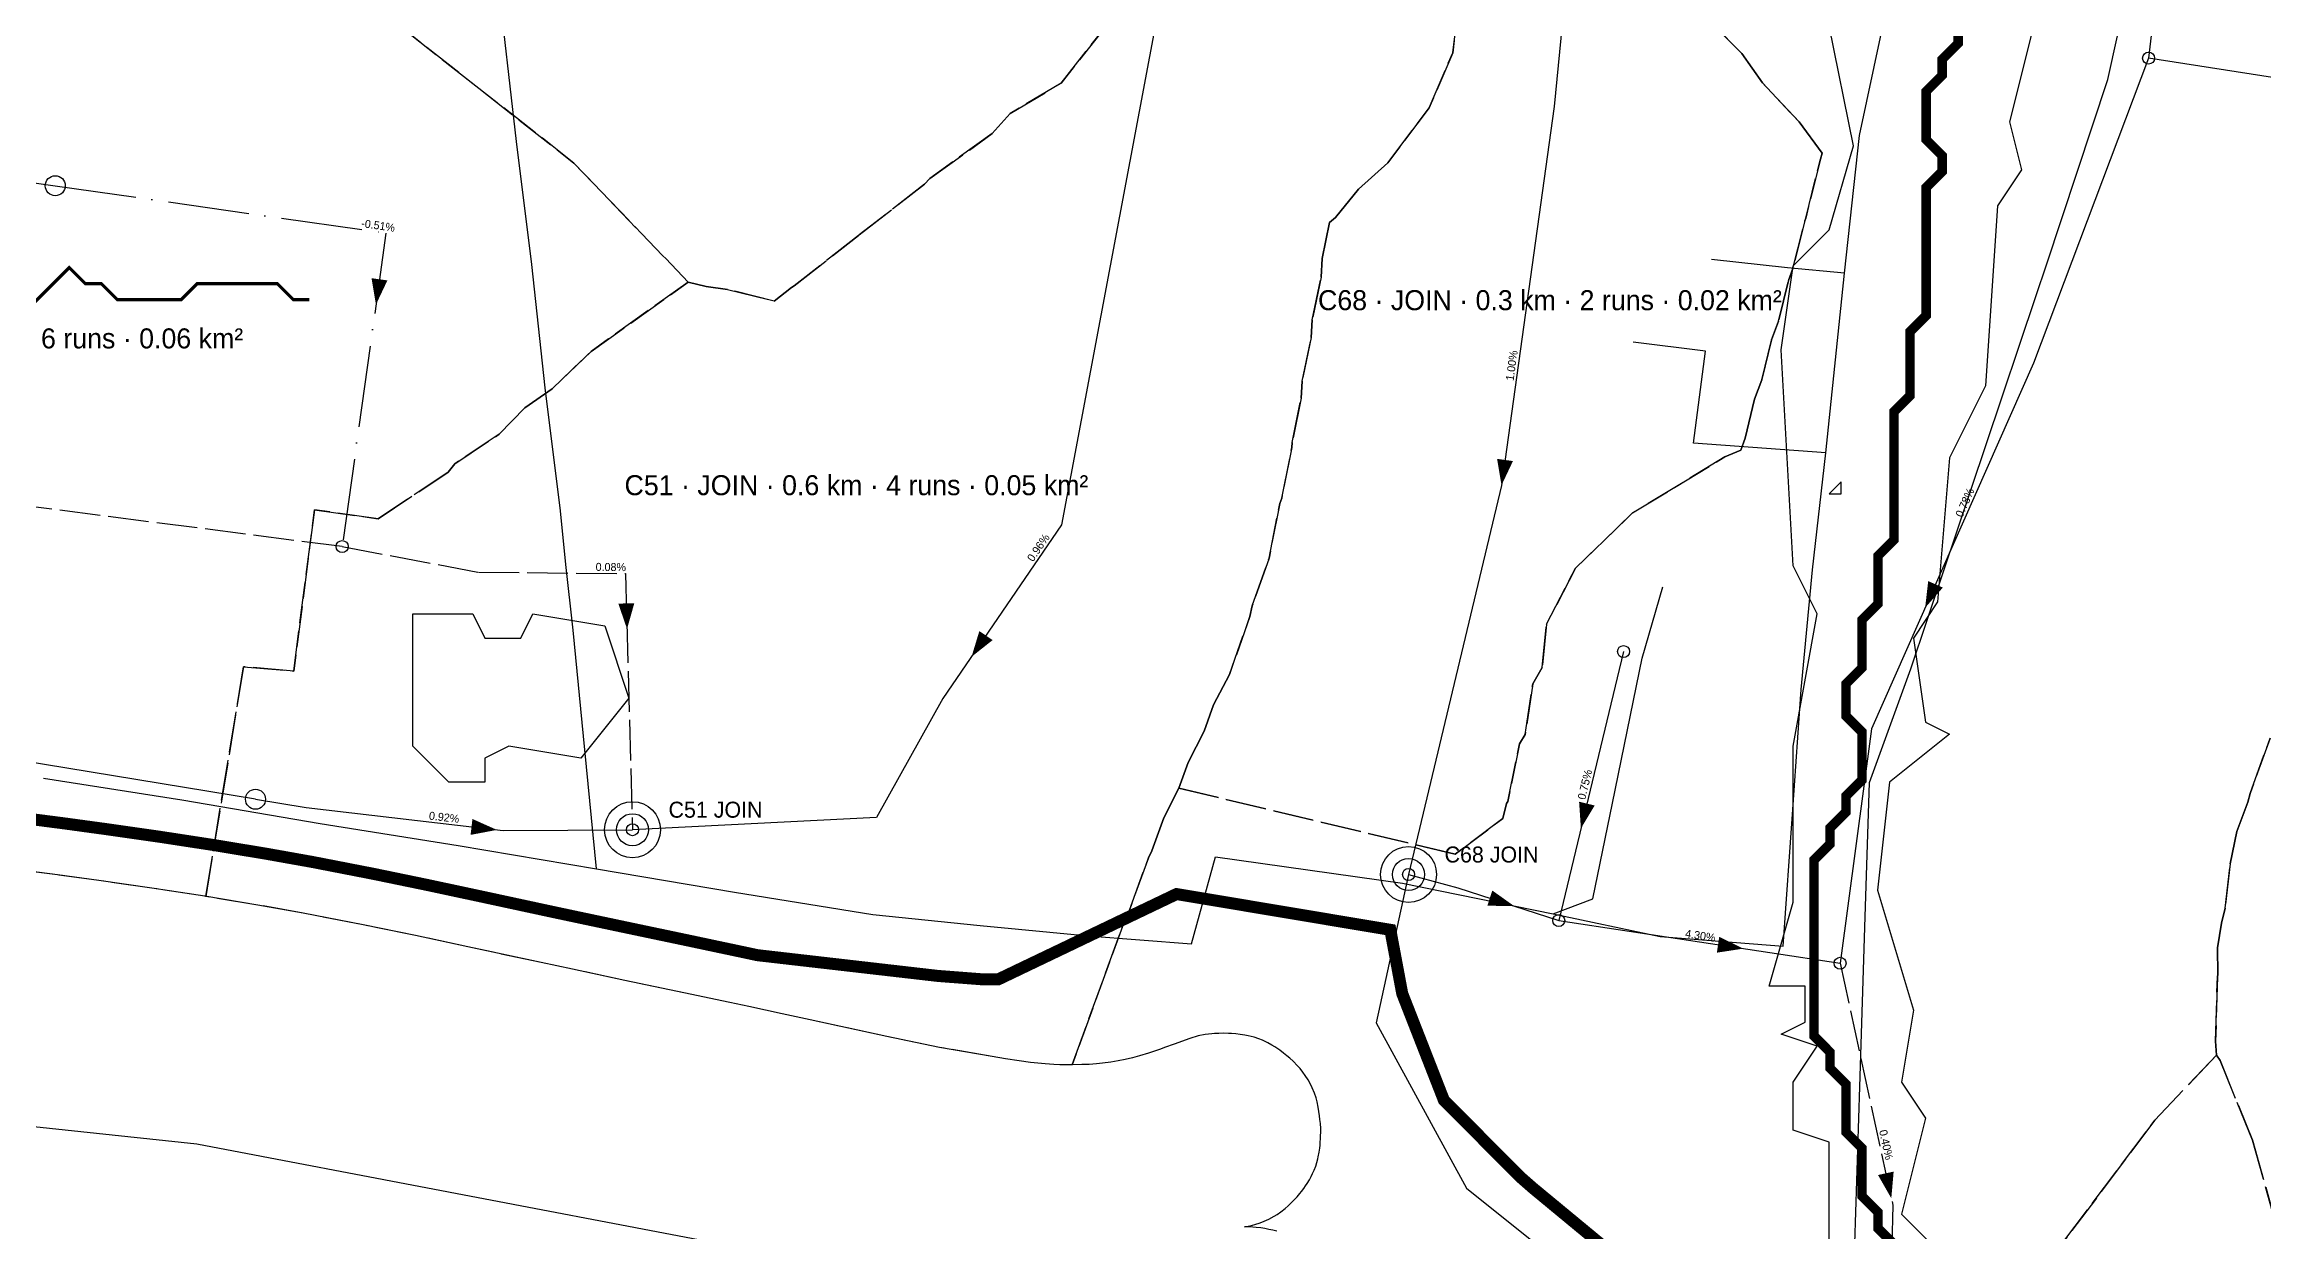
# Model space of a CAD drawing. Header units: metres. Extents: x 442821 to 452274, y 2561971 to 2571293.
# Drawn here: x 450114 to 450668, y 2567504 to 2567800 of the extents above; entities that cross this region are included whole.
import ezdxf
from ezdxf.enums import TextEntityAlignment as Align

# ---------------------------------------------------------------- set-up
doc = ezdxf.new("R2010")
doc.units = ezdxf.units.M
doc.header["$LTSCALE"] = 8
doc.linetypes.add('DASHDOT', pattern=[3.556, 2.54, -0.508, 0, -0.508])
doc.linetypes.add('DASHED', pattern=[1.524, 1.27, -0.254])
for name, color, linetype in [('A_ARROWS', 7, 'Continuous'), ('A_BUILT_2006', 252, 'Continuous'), ('A_CATCH_LABEL', 7, 'Continuous'), ('A_CATCHMENTS', 7, 'Continuous'), ('A_ENVELOPE', 3, 'Continuous'), ('A_GRADIENT', 8, 'Continuous'), ('A_JUNCTIONS', 8, 'Continuous'), ('A_MAIN_PIPE', 5, 'Continuous'), ('A_OUTLET_LABEL', 7, 'Continuous'), ('A_OUTLETS', 7, 'Continuous'), ('A_RUNS', 7, 'Continuous'), ('A_STREAMS', 5, 'Continuous'), ('A_WADI', 4, 'Continuous')]:
    doc.layers.add(name, color=color, linetype=linetype)

msp = doc.modelspace()

# ---------------------------------------------------------------- linework, layer by layer
at = {"layer": 'A_ARROWS', "color": 2}
for points in [[(450196.56, 2567735.32), (450195.46, 2567741.93), (450199.43, 2567741.38)], [(450583.75, 2567659.57), (450584.51, 2567666.23), (450588.17, 2567664.61)], [(450497.71, 2567604.4), (450497.26, 2567611.09), (450501.15, 2567610.15)], [(450481.03, 2567585.02), (450474.33, 2567585.1), (450475.57, 2567588.9)], [(450538.32, 2567574.38), (450531.69, 2567573.37), (450532.29, 2567577.32)], [(450575.29, 2567511.98), (450571.97, 2567517.8), (450575.88, 2567518.65)]]:
    msp.add_solid(points, dxfattribs=at)
at = {"layer": 'A_ARROWS', "color": 4}
msp.add_solid([(450477.87, 2567690.17), (450476.77, 2567696.78), (450480.73, 2567696.23)], dxfattribs=at)
at = {"layer": 'A_ARROWS', "color": 3}
for points in [[(450259.32, 2567654.26), (450257.14, 2567660.6), (450261.14, 2567660.71)], [(450345.42, 2567647.32), (450347.37, 2567653.74), (450350.68, 2567651.48)], [(450226.81, 2567604.05), (450220.22, 2567602.81), (450220.68, 2567606.78)]]:
    msp.add_solid(points, dxfattribs=at)
at = {"layer": 'A_BUILT_2006', "color": 252}
for points in [[(450629.43, 2567791.63), (450639.43, 2567836.82)], [(450567.33, 2567777.62), (450574.65, 2567812)], [(450231.7, 2567776.08), (450228.54, 2567803.78)], [(450614.05, 2567745.25), (450629.43, 2567791.63)], [(450563.62, 2567743.16), (450567.33, 2567777.62)], [(450235.53, 2567745.35), (450231.7, 2567776.08)], [(450238.89, 2567714.5), (450235.53, 2567745.35)], [(450549.31, 2567744.55), (450530.33, 2567746.64)], [(450563.62, 2567743.16), (450549.31, 2567744.55)], [(450598.92, 2567700.09), (450611.52, 2567737.63), (450614.05, 2567745.25)], [(450558.96, 2567698.29), (450563.62, 2567743.16)], [(448332.26, 2567295.53), (448412.16, 2567436.64), (448449.86, 2567533.08), (448423.25, 2567661.27), (448638.89, 2567714.37), (448758.53, 2567734.52), (448909.88, 2567734.52), (449242.47, 2567681.75), (449797.56, 2567563.21), (450151.84, 2567525.63), (450277.59, 2567501.59), (450351.46, 2567477.13), (450410.56, 2567500.21), (450555.37, 2567467.62), (450565.02, 2567465.34)], [(450528.87, 2567723.69), (450510.81, 2567725.91)], [(450525.82, 2567700.67), (450528.87, 2567723.69)], [(450242.68, 2567683.76), (450238.89, 2567714.5)], [(450558.96, 2567698.29), (450525.82, 2567700.67)], [(450588.34, 2567668.59), (450598.92, 2567700.09)], [(450555.58, 2567669.02), (450558.96, 2567698.29)], [(450245.82, 2567653.93), (450244.04, 2567670.4), (450242.68, 2567683.76)], [(450552.74, 2567639.11), (450555.58, 2567669.02)], [(450580.2, 2567644.33), (450588.34, 2567668.59)], [(450513.02, 2567646.95), (450518.18, 2567664.83)], [(450248.76, 2567624.07), (450245.82, 2567653.93)], [(450505.6, 2567610.77), (450513.02, 2567646.95)], [(450569.85, 2567615.93), (450580.2, 2567644.33)], [(450550.71, 2567609.16), (450552.74, 2567639.11)], [(450251.65, 2567594.3), (450248.76, 2567624.07)], [(450113.47, 2567616.99), (450148.08, 2567611.54)], [(450568.77, 2567582.35), (450569.85, 2567615.93)], [(450148.08, 2567611.54), (450182.59, 2567605.66)], [(450500.66, 2567586.85), (450505.6, 2567610.77)], [(450182.59, 2567605.66), (450217.14, 2567600.12)], [(450548.24, 2567574.99), (450550.71, 2567609.16)], [(450217.14, 2567600.12), (450251.65, 2567594.3)], [(450251.65, 2567594.3), (450286.17, 2567588.47)], [(450400.37, 2567575.59), (450406.37, 2567597.31)], [(450406.37, 2567597.31), (450453.15, 2567590.74)], [(450286.17, 2567588.47), (450320.77, 2567582.87)], [(450453.15, 2567590.74), (450490.76, 2567583.09)], [(450320.77, 2567582.87), (450347.58, 2567580.17)], [(450490.76, 2567583.09), (450500.66, 2567586.85)], [(450490.76, 2567583.09), (450517.51, 2567577.44)], [(450347.58, 2567580.17), (450374.56, 2567577.56)], [(450374.56, 2567577.56), (450400.37, 2567575.59)], [(450517.51, 2567577.44), (450548.24, 2567574.99)], [(450567.41, 2567539.8), (450568.77, 2567582.35)], [(450566.16, 2567500.71), (450567.41, 2567539.8)]]:
    msp.add_lwpolyline(points, dxfattribs=at)
at = {"layer": 'A_CATCHMENTS', "color": 3, "linetype": 'DASHED'}
for points in [[(450467.55, 2567813.43), (450465.67, 2567798.25), (450459.78, 2567784.47), (450449.42, 2567770.75), (450442.09, 2567764.16), (450436.36, 2567757.12), (450434.92, 2567755.82), (450433.03, 2567746.85), (450432.76, 2567742.18), (450430.54, 2567731.53), (450430.29, 2567727.08), (450428.05, 2567716.2), (450427.81, 2567711.98), (450425.55, 2567700.87), (450425.49, 2567699.64), (450422.94, 2567686.95), (450422.48, 2567685.65), (450419.77, 2567671.98), (450415.53, 2567660.04), (450415, 2567657.4), (450409.85, 2567642.9), (450405.9, 2567635.3), (450403.54, 2567628.69), (450399.52, 2567620.86), (450397.23, 2567614.47), (450393.47, 2567607.06), (450390.51, 2567598.84), (450389.63, 2567597.09), (450384.86, 2567583.96), (450384.08, 2567582.41), (450370.55, 2567545.34), (450370.51, 2567545.34), (450369.31, 2567545.34), (450367.48, 2567545.35), (450366.01, 2567545.41), (450363.82, 2567545.55), (450362, 2567545.72), (450360.17, 2567545.91), (450357.29, 2567546.34), (450353.94, 2567546.86), (450350.61, 2567547.39), (450337.38, 2567549.71), (450324.26, 2567552.39), (450305.11, 2567556.59), (450298.09, 2567558.12), (450289.8, 2567559.9), (450285, 2567560.93), (450271.9, 2567563.69), (450258.8, 2567566.45), (450245.71, 2567569.21), (450237.82, 2567570.89), (450219.54, 2567574.83), (450206.45, 2567577.63), (450193.34, 2567580.34), (450178.34, 2567583.25), (450167.03, 2567585.27), (450154.05, 2567587.42), (450163.47, 2567644.83), (450163.47, 2567644.83), (450176.02, 2567643.73), (450181.2, 2567684.04), (450197.09, 2567681.82), (450214.59, 2567693.45), (450216.26, 2567695.56), (450227.34, 2567702.92), (450233.74, 2567709.54), (450240.64, 2567714.3), (450250.34, 2567723.64), (450274.57, 2567740.9), (450279.08, 2567739.89), (450284.46, 2567739.11), (450296.13, 2567736.2), (450300.41, 2567739.57), (450301.08, 2567739.99), (450317.13, 2567752.59), (450317.37, 2567752.74), (450333.69, 2567765.47), (450334.97, 2567766.85), (450350.61, 2567778.1), (450355.06, 2567783.08), (450367.78, 2567790.68), (450378.67, 2567804.43)], [(450671.57, 2567505.05), (450665.57, 2567526.48), (450657.44, 2567546.45), (450656.53, 2567547.76), (450656.33, 2567551.27), (450656.8, 2567567.32), (450656.87, 2567567.91), (450656.82, 2567574.57), (450657.79, 2567580.72), (450658.7, 2567584.51), (450660.01, 2567595.59), (450661.63, 2567603.64), (450664.39, 2567611.02), (450664.97, 2567613.15), (450669.98, 2567626.96)]]:
    msp.add_lwpolyline(points, dxfattribs=at)
at = {"layer": 'A_CATCHMENTS', "color": 4, "linetype": 'DASHED'}
msp.add_lwpolyline([(450528.6, 2567807.5), (450537.91, 2567798.11), (450543.07, 2567790.73), (450552.3, 2567780.98), (450557.98, 2567773.21), (450557.6, 2567771.72), (450557.59, 2567771.64), (450553.92, 2567756.96), (450553.65, 2567756.23), (450550.71, 2567744.35), (450549.59, 2567741.36), (450547.09, 2567731.17), (450545.34, 2567726.51), (450542.94, 2567716.56), (450541.09, 2567711.66), (450538.79, 2567701.96), (450537.66, 2567698.98), (450533.65, 2567697.25), (450510.65, 2567683.26), (450496.34, 2567669.43), (450489.08, 2567655.44), (450488.05, 2567644.63), (450485.66, 2567640.53), (450483.81, 2567627.86), (450482.35, 2567625.59), (450479.48, 2567611.13), (450479.13, 2567610.64), (450478.2, 2567606.94), (450466.31, 2567597.97), (450397.23, 2567614.47), (450399.52, 2567620.86), (450403.54, 2567628.69), (450405.9, 2567635.3), (450409.85, 2567642.9), (450415, 2567657.4), (450415.53, 2567660.04), (450415.53, 2567660.04), (450419.77, 2567671.98), (450422.48, 2567685.65), (450422.94, 2567686.95), (450425.49, 2567699.64), (450425.55, 2567700.87), (450427.81, 2567711.98), (450428.05, 2567716.2), (450430.29, 2567727.08), (450430.54, 2567731.53), (450432.76, 2567742.18), (450433.03, 2567746.85), (450434.92, 2567755.82), (450436.36, 2567757.12), (450442.09, 2567764.16), (450449.42, 2567770.75), (450459.78, 2567784.47), (450465.67, 2567798.25), (450467.55, 2567813.43)], dxfattribs=at)
at = {"layer": 'A_CATCHMENTS', "color": 1, "linetype": 'DASHED'}
for points in [[(450378.67, 2567804.43), (450367.78, 2567790.68), (450355.06, 2567783.08), (450350.61, 2567778.1), (450334.97, 2567766.85), (450333.69, 2567765.47), (450317.37, 2567752.74), (450317.13, 2567752.59), (450301.08, 2567739.99), (450300.41, 2567739.57), (450296.13, 2567736.2), (450284.46, 2567739.11), (450279.08, 2567739.89), (450274.57, 2567740.9), (450269.01, 2567746.85), (450268.25, 2567747.5), (450246.06, 2567770.7), (450203.51, 2567804.14)], [(450679.46, 2567420.45), (450647.69, 2567376.62), (450646.17, 2567377.52), (450638.19, 2567382.3), (450630.21, 2567387.11), (450622.25, 2567391.93), (450614.29, 2567396.75), (450608.27, 2567400.38), (450601.06, 2567404.72), (450598.34, 2567406.36), (450591.44, 2567410.5), (450624.99, 2567458.01), (450624.99, 2567458.01), (450618.55, 2567475.05), (450617.7, 2567499.99), (450618.18, 2567500.95), (450641.19, 2567531.54), (450656.53, 2567547.76), (450657.44, 2567546.45), (450665.57, 2567526.48), (450671.57, 2567505.05)]]:
    msp.add_lwpolyline(points, dxfattribs=at)
at = {"layer": 'A_CATCHMENTS', "color": 2, "linetype": 'DASHED'}
for points in [[(450421.76, 2567503.75), (450420.76, 2567503.98), (450419.76, 2567504.2), (450418.75, 2567504.41), (450417.75, 2567504.58), (450416.56, 2567504.72), (450415.72, 2567504.78), (450414.7, 2567504.82), (450413.67, 2567504.84), (450415.04, 2567505.1), (450416.23, 2567505.4), (450417.57, 2567505.83), (450418.59, 2567506.23), (450419.71, 2567506.75), (450421.03, 2567507.48), (450421.77, 2567507.94), (450422.72, 2567508.59), (450423.8, 2567509.41), (450424.52, 2567510.09), (450425.06, 2567510.61), (450425.62, 2567511.16), (450426.19, 2567511.74), (450426.77, 2567512.36), (450427.45, 2567513.15), (450427.9, 2567513.71), (450428.43, 2567514.41), (450428.92, 2567515.12), (450429.28, 2567515.67), (450429.85, 2567516.61), (450430.28, 2567517.39), (450430.67, 2567518.17), (450431.07, 2567519.05), (450431.43, 2567519.98), (450431.74, 2567520.97), (450431.96, 2567521.87), (450432.07, 2567522.37), (450432.3, 2567523.55), (450432.44, 2567524.55), (450432.52, 2567525.3), (450432.59, 2567526.12), (450432.63, 2567526.8), (450432.67, 2567527.71), (450432.69, 2567528.46), (450432.71, 2567529.42), (450432.61, 2567530.66), (450432.5, 2567531.68), (450432.39, 2567532.59), (450432.25, 2567533.65), (450432.08, 2567534.75), (450431.8, 2567536.1), (450431.52, 2567537.11), (450431.12, 2567538.29), (450430.59, 2567539.56), (450430.11, 2567540.54), (450429.52, 2567541.57), (450428.8, 2567542.7), (450428.23, 2567543.51), (450427.51, 2567544.44), (450426.91, 2567545.12), (450425.81, 2567546.23), (450424.96, 2567546.98), (450424.25, 2567547.58), (450423.38, 2567548.29), (450422.5, 2567548.97), (450421.22, 2567549.86), (450420.51, 2567550.29), (450419.44, 2567550.87), (450418.1, 2567551.48), (450417.2, 2567551.83), (450416.04, 2567552.22), (450414.52, 2567552.61), (450413.7, 2567552.77), (450412.58, 2567552.94), (450411.47, 2567553.06), (450410.4, 2567553.14), (450409.6, 2567553.17), (450408.31, 2567553.21), (450407.23, 2567553.2), (450406.16, 2567553.16), (450405.44, 2567553.12), (450403.82, 2567552.94), (450402.09, 2567552.59), (450399.99, 2567551.9), (450396.1, 2567550.52), (450393.68, 2567549.66), (450392.65, 2567549.29), (450390.93, 2567548.67), (450389.63, 2567548.24), (450387.43, 2567547.58), (450385.66, 2567547.12), (450383.83, 2567546.69), (450382.08, 2567546.33), (450380.27, 2567546.01), (450378.17, 2567545.73), (450376.64, 2567545.58), (450374.81, 2567545.46), (450372.98, 2567545.38), (450370.55, 2567545.34), (450384.08, 2567582.41), (450384.08, 2567582.41), (450384.86, 2567583.96), (450389.63, 2567597.09), (450390.51, 2567598.84), (450393.47, 2567607.06), (450397.23, 2567614.47), (450466.31, 2567597.97), (450478.2, 2567606.94), (450479.13, 2567610.64), (450479.48, 2567611.13), (450482.35, 2567625.59), (450483.81, 2567627.86), (450485.66, 2567640.53), (450488.05, 2567644.63), (450489.08, 2567655.44), (450496.34, 2567669.43), (450510.65, 2567683.26), (450533.65, 2567697.25), (450537.66, 2567698.98), (450538.79, 2567701.96), (450541.09, 2567711.66), (450542.94, 2567716.56), (450545.34, 2567726.51), (450547.09, 2567731.17), (450549.59, 2567741.36), (450550.71, 2567744.35), (450553.65, 2567756.23), (450553.92, 2567756.96), (450557.59, 2567771.64), (450557.6, 2567771.72), (450557.98, 2567773.21), (450552.3, 2567780.98), (450543.07, 2567790.73), (450537.91, 2567798.11), (450528.6, 2567807.5)], [(450203.51, 2567804.14), (450246.06, 2567770.7), (450268.25, 2567747.5), (450269.01, 2567746.85), (450274.57, 2567740.9), (450250.34, 2567723.64), (450240.64, 2567714.3), (450233.74, 2567709.54), (450227.34, 2567702.92), (450216.26, 2567695.56), (450214.59, 2567693.45), (450197.09, 2567681.82), (450181.2, 2567684.04), (450176.02, 2567643.73), (450163.47, 2567644.83), (450154.05, 2567587.42), (450153.82, 2567587.46), (450140.59, 2567589.48), (450127.34, 2567591.38), (450117.01, 2567592.78), (450100.79, 2567594.88)], [(450669.98, 2567626.96), (450664.97, 2567613.15), (450664.39, 2567611.02), (450661.63, 2567603.64), (450660.01, 2567595.59), (450658.7, 2567584.51), (450657.79, 2567580.72), (450656.82, 2567574.57), (450656.87, 2567567.91), (450656.8, 2567567.32), (450656.33, 2567551.27), (450656.53, 2567547.76), (450641.19, 2567531.54), (450618.18, 2567500.95)]]:
    msp.add_lwpolyline(points, dxfattribs=at)
at = {"layer": 'A_ENVELOPE', "color": 3}
msp.add_lwpolyline([(450421.76, 2567503.75), (450420.76, 2567503.98), (450419.76, 2567504.2), (450418.75, 2567504.41), (450417.75, 2567504.58), (450416.56, 2567504.72), (450415.72, 2567504.78), (450414.7, 2567504.82), (450413.67, 2567504.84), (450415.04, 2567505.1), (450416.23, 2567505.4), (450417.57, 2567505.83), (450418.59, 2567506.23), (450419.71, 2567506.75), (450421.03, 2567507.48), (450421.77, 2567507.94), (450422.72, 2567508.59), (450423.8, 2567509.41), (450424.52, 2567510.09), (450425.06, 2567510.61), (450425.62, 2567511.16), (450426.19, 2567511.74), (450426.77, 2567512.36), (450427.45, 2567513.15), (450427.9, 2567513.71), (450428.43, 2567514.41), (450428.92, 2567515.12), (450429.28, 2567515.67), (450429.85, 2567516.61), (450430.28, 2567517.39), (450430.67, 2567518.17), (450431.07, 2567519.05), (450431.43, 2567519.98), (450431.74, 2567520.97), (450431.96, 2567521.87), (450432.07, 2567522.37), (450432.3, 2567523.55), (450432.44, 2567524.55), (450432.52, 2567525.3), (450432.59, 2567526.12), (450432.63, 2567526.8), (450432.67, 2567527.71), (450432.69, 2567528.46), (450432.71, 2567529.42), (450432.61, 2567530.66), (450432.5, 2567531.68), (450432.39, 2567532.59), (450432.25, 2567533.65), (450432.08, 2567534.75), (450431.8, 2567536.1), (450431.52, 2567537.11), (450431.12, 2567538.29), (450430.59, 2567539.56), (450430.11, 2567540.54), (450429.52, 2567541.57), (450428.8, 2567542.7), (450428.23, 2567543.51), (450427.51, 2567544.44), (450426.91, 2567545.12), (450425.81, 2567546.23), (450424.96, 2567546.98), (450424.25, 2567547.58), (450423.38, 2567548.29), (450422.5, 2567548.97), (450421.22, 2567549.86), (450420.51, 2567550.29), (450419.44, 2567550.87), (450418.1, 2567551.48), (450417.2, 2567551.83), (450416.04, 2567552.22), (450414.52, 2567552.61), (450413.7, 2567552.77), (450412.58, 2567552.94), (450411.47, 2567553.06), (450410.4, 2567553.14), (450409.6, 2567553.17), (450408.31, 2567553.21), (450407.23, 2567553.2), (450406.16, 2567553.16), (450405.44, 2567553.12), (450403.82, 2567552.94), (450402.09, 2567552.59), (450399.99, 2567551.9), (450396.1, 2567550.52), (450393.68, 2567549.66), (450392.65, 2567549.29), (450390.93, 2567548.67), (450389.63, 2567548.24), (450387.43, 2567547.58), (450385.66, 2567547.12), (450383.83, 2567546.69), (450382.08, 2567546.33), (450380.27, 2567546.01), (450378.17, 2567545.73), (450376.64, 2567545.58), (450374.81, 2567545.46), (450372.98, 2567545.38), (450370.51, 2567545.34), (450369.31, 2567545.34), (450367.48, 2567545.35), (450366.01, 2567545.41), (450363.82, 2567545.55), (450362, 2567545.72), (450360.17, 2567545.91), (450357.29, 2567546.34), (450353.94, 2567546.86), (450350.61, 2567547.39), (450337.38, 2567549.71), (450324.26, 2567552.39), (450305.11, 2567556.59), (450298.09, 2567558.12), (450289.8, 2567559.9), (450285, 2567560.93), (450271.9, 2567563.69), (450258.8, 2567566.45), (450245.71, 2567569.21), (450237.82, 2567570.89), (450219.54, 2567574.83), (450206.45, 2567577.63), (450193.34, 2567580.34), (450178.34, 2567583.25), (450167.03, 2567585.27), (450153.82, 2567587.46), (450140.59, 2567589.48), (450127.34, 2567591.38), (450117.01, 2567592.78), (450100.79, 2567594.88)], dxfattribs=at)
at = {"layer": 'A_JUNCTIONS'}
for centre in [(450639.61, 2567796.93), (450188.12, 2567674.86), (450508.37, 2567648.62), (450260.69, 2567604.1), (450454.64, 2567592.9), (450492.16, 2567581.4), (450562.49, 2567570.71)]:
    msp.add_circle(centre, 1.5, dxfattribs=at)
at = {"layer": 'A_JUNCTIONS', "color": 30}
for centre in [(450116.42, 2567765.04), (450166.46, 2567611.71)]:
    msp.add_circle(centre, 2.5, dxfattribs=at)
at = {"layer": 'A_MAIN_PIPE', "color": 5, "const_width": 3}
msp.add_lwpolyline([(450512.08, 2567492.74), (450485.73, 2567514.53), (450482.44, 2567517.41), (450463.46, 2567536.53), (450453.06, 2567563.14), (450450.08, 2567579.08), (450396.66, 2567588.02), (450352.17, 2567566.73), (450351.52, 2567566.71), (450347.78, 2567566.73), (450336.98, 2567567.56), (450291.91, 2567572.74), (450287.7, 2567573.64), (450282.3, 2567574.78), (450274.58, 2567576.42), (450261.48, 2567579.17), (450248.41, 2567581.93), (450240.55, 2567583.6), (450222.27, 2567587.54), (450209.12, 2567590.35), (450195.89, 2567593.08), (450180.73, 2567596.03), (450169.23, 2567598.08), (450155.87, 2567600.29), (450142.43, 2567602.35), (450129.13, 2567604.25), (450118.72, 2567605.67), (450102.43, 2567607.78)], dxfattribs=at)
at = {"layer": 'A_OUTLETS', "color": 5}
for centre, radius in [((450260.69, 2567604.1), 7), ((450260.69, 2567604.1), 4), ((450454.64, 2567592.9), 7), ((450454.64, 2567592.9), 4)]:
    msp.add_circle(centre, radius, dxfattribs=at)
at = {"layer": 'A_RUNS', "color": 4}
msp.add_lwpolyline([(450497.28, 2567848.96), (450491.05, 2567784.87), (450477.87, 2567690.16), (450454.64, 2567592.9)], dxfattribs=at)
at = {"layer": 'A_RUNS', "color": 2}
for points in [[(450644.12, 2567835.95), (450639.61, 2567796.93)], [(450639.61, 2567796.93), (450610.84, 2567720.72), (450570.33, 2567629.29), (450562.49, 2567570.71)], [(450885.1, 2567758.92), (450786.26, 2567774.06), (450738.42, 2567781.52), (450639.61, 2567796.93)], [(450033.5, 2567776.91), (450116.42, 2567765.04)], [(450508.37, 2567648.62), (450492.16, 2567581.4)], [(450166.46, 2567611.71), (450018.85, 2567635.94)], [(450454.64, 2567592.9), (450446.55, 2567555.85), (450469.13, 2567514.53), (450512.56, 2567479.8), (450555.17, 2567455.16), (450574.9, 2567478.62)], [(450454.64, 2567592.9), (450466.94, 2567589.61), (450492.16, 2567581.4)], [(450492.16, 2567581.4), (450562.49, 2567570.71)]]:
    msp.add_lwpolyline(points, dxfattribs=at)
at = {"layer": 'A_RUNS', "color": 3}
for points in [[(450392.2, 2567809.79), (450367.93, 2567680.29), (450338.27, 2567636.86), (450321.7, 2567607.13), (450260.69, 2567604.1)], [(450166.46, 2567611.71), (450179.15, 2567609.63), (450228.4, 2567603.87), (450260.69, 2567604.1)]]:
    msp.add_lwpolyline(points, dxfattribs=at)
at = {"layer": 'A_RUNS', "color": 2, "linetype": 'DASHDOT'}
msp.add_lwpolyline([(450116.42, 2567765.04), (450199.06, 2567753.22), (450188.12, 2567674.86)], dxfattribs=at)
at = {"layer": 'A_RUNS', "color": 2, "linetype": 'DASHED'}
for points in [[(450188.12, 2567674.86), (450028.73, 2567695.35)], [(450562.49, 2567570.71), (450575.67, 2567510.23), (450574.9, 2567478.62)]]:
    msp.add_lwpolyline(points, dxfattribs=at)
at = {"layer": 'A_RUNS', "color": 3, "linetype": 'DASHED'}
msp.add_lwpolyline([(450188.12, 2567674.86), (450222.19, 2567668.46), (450258.94, 2567668.12), (450260.69, 2567604.1)], dxfattribs=at)
at = {"layer": 'A_STREAMS', "color": 5}
for points, const_width in [([(450591.97, 2567804.6), (450591.97, 2567800.6), (450587.97, 2567796.6), (450587.97, 2567792.6), (450583.97, 2567788.6), (450583.97, 2567784.6), (450583.97, 2567780.6), (450583.97, 2567776.59), (450587.97, 2567772.59), (450587.97, 2567768.59), (450583.97, 2567764.59), (450583.97, 2567760.59), (450583.97, 2567756.59), (450583.97, 2567752.59), (450583.97, 2567748.58), (450583.97, 2567744.58), (450583.97, 2567740.58), (450583.97, 2567736.58), (450583.97, 2567732.58), (450579.97, 2567728.58), (450579.97, 2567724.58), (450579.97, 2567720.57), (450579.97, 2567716.57), (450579.97, 2567712.57), (450575.97, 2567708.57), (450575.97, 2567704.57), (450575.97, 2567700.57), (450575.97, 2567696.57), (450575.97, 2567692.56), (450575.97, 2567688.56), (450575.97, 2567684.56), (450575.97, 2567680.56), (450575.97, 2567676.56), (450571.97, 2567672.56), (450571.97, 2567668.56), (450571.97, 2567664.56), (450571.97, 2567660.55), (450567.97, 2567656.55), (450567.97, 2567652.55), (450567.97, 2567648.55), (450567.97, 2567644.55), (450563.97, 2567640.55), (450563.97, 2567636.55), (450563.97, 2567632.54), (450567.97, 2567628.54), (450567.97, 2567624.54), (450567.97, 2567620.54), (450567.97, 2567616.54), (450563.97, 2567612.54), (450563.97, 2567608.54), (450559.97, 2567604.53), (450559.97, 2567600.53), (450555.97, 2567596.53), (450555.97, 2567592.53), (450555.97, 2567588.53), (450555.97, 2567584.53), (450555.97, 2567580.53), (450555.97, 2567576.52), (450555.97, 2567572.52), (450555.97, 2567568.52), (450555.97, 2567564.52), (450555.97, 2567560.52), (450555.97, 2567556.52), (450555.97, 2567552.52), (450559.97, 2567548.51), (450559.97, 2567544.51), (450563.97, 2567540.51), (450563.97, 2567536.51), (450563.97, 2567532.51), (450563.97, 2567528.51), (450567.97, 2567524.51), (450567.97, 2567520.5), (450567.97, 2567516.5), (450567.97, 2567512.5), (450571.97, 2567508.5), (450571.97, 2567504.5), (450575.97, 2567500.5)], 2.4), ([(450179.91, 2567736.58), (450175.91, 2567736.58), (450171.91, 2567740.58), (450167.91, 2567740.58), (450163.91, 2567740.58), (450159.91, 2567740.58), (450155.91, 2567740.58), (450151.91, 2567740.58), (450147.91, 2567736.58), (450143.91, 2567736.58), (450139.91, 2567736.58), (450135.91, 2567736.58), (450131.91, 2567736.58), (450127.91, 2567740.58), (450123.91, 2567740.58), (450119.91, 2567744.58), (450115.91, 2567740.58), (450111.9, 2567736.58), (450107.9, 2567732.58), (450103.9, 2567728.58), (450099.9, 2567724.58), (450095.9, 2567720.57), (450091.9, 2567716.57)], 0.8)]:
    msp.add_lwpolyline(points, dxfattribs=dict(at, const_width=const_width))
at = {"layer": 'A_WADI', "color": 4}
for points in [[(450613.8, 2567817.01), (450604.8, 2567781.01), (450607.8, 2567769.01), (450601.8, 2567760.01), (450598.8, 2567715.01), (450589.8, 2567697.01), (450586.8, 2567661.01), (450580.8, 2567652.01), (450583.8, 2567631.01), (450589.8, 2567628.01), (450574.8, 2567616.01), (450571.8, 2567589.01), (450580.8, 2567559.01), (450577.8, 2567541.01), (450583.8, 2567532.01), (450577.8, 2567508.01), (450586.8, 2567499.01)], [(450559.8, 2567487.01), (450559.8, 2567526.01), (450550.8, 2567529.01), (450550.8, 2567541.01), (450556.8, 2567550.01), (450547.8, 2567553.01), (450553.8, 2567556.01), (450553.8, 2567565.01), (450544.8, 2567565.01), (450550.8, 2567586.01), (450550.8, 2567625.01), (450556.8, 2567658.01), (450550.8, 2567670.01), (450547.8, 2567724.01), (450550.8, 2567745.01), (450559.8, 2567754.01), (450565.8, 2567775.01), (450559.8, 2567805.01)]]:
    msp.add_lwpolyline(points, dxfattribs=at)
for points in [[(450562.8, 2567688.01), (450562.8, 2567691.01), (450559.8, 2567688.01), (450562.8, 2567688.01)], [(450220.8, 2567658.01), (450223.8, 2567652.01), (450232.8, 2567652.01), (450235.8, 2567658.01), (450253.8, 2567655.01), (450259.8, 2567637.01), (450247.8, 2567622.01), (450229.8, 2567625.01), (450223.8, 2567622.01), (450223.8, 2567616.01), (450214.8, 2567616.01), (450205.8, 2567625.01), (450205.8, 2567658.01), (450220.8, 2567658.01)]]:
    msp.add_lwpolyline(points, close=True, dxfattribs=at)

# ---------------------------------------------------------------- texts
at = {"layer": 'A_CATCH_LABEL', "color": 4}
msp.add_text('C68 · JOIN · 0.3 km · 2 runs · 0.02 km²', height=5, dxfattribs=at).set_placement((450489.97, 2567736.44), align=Align.MIDDLE_CENTER)
at = {"layer": 'A_CATCH_LABEL', "color": 2}
msp.add_text('C44 · JOIN · 0.7 km · 6 runs · 0.06 km²', height=5, dxfattribs=at).set_placement((450105.43, 2567726.89), align=Align.MIDDLE_CENTER)
at = {"layer": 'A_CATCH_LABEL', "color": 3}
msp.add_text('C51 · JOIN · 0.6 km · 4 runs · 0.05 km²', height=5, dxfattribs=at).set_placement((450316.65, 2567690.2), align=Align.MIDDLE_CENTER)
at = {"layer": 'A_GRADIENT', "color": 2}
for s, rotation, p in [('-0.51%', -8.1442, (450196.89, 2567753.53)), ('0.78%', 66.1007, (450595.12, 2567685.22)), ('0.75%', 76.4458, (450500.26, 2567615.01)), ('4.30%', -8.6392, (450527.33, 2567576.05)), ('0.40%', -77.7125, (450572.45, 2567525.02))]:
    msp.add_text(s, height=2, rotation=rotation, dxfattribs=at).set_placement(p, align=Align.BOTTOM_CENTER)
at = {"layer": 'A_GRADIENT', "color": 4}
msp.add_text('1.00%', height=2, rotation=82.0739, dxfattribs=at).set_placement((450482, 2567719.88), align=Align.BOTTOM_CENTER)
at = {"layer": 'A_GRADIENT', "color": 3}
for s, rotation, p in [('0.96%', 55.6705, (450363.43, 2567673.7)), ('0.08%', -0.5377, (450255.25, 2567668.15)), ('0.92%', -6.6759, (450213.42, 2567605.62))]:
    msp.add_text(s, height=2, rotation=rotation, dxfattribs=at).set_placement(p, align=Align.BOTTOM_CENTER)
at = {"layer": 'A_OUTLET_LABEL', "color": 5}
for s, p in [('C51 JOIN', (450269.69, 2567607.1)), ('C68 JOIN', (450463.64, 2567595.9))]:
    msp.add_text(s, height=4, dxfattribs=at).set_placement(p)

doc.saveas('drawing.dxf')
